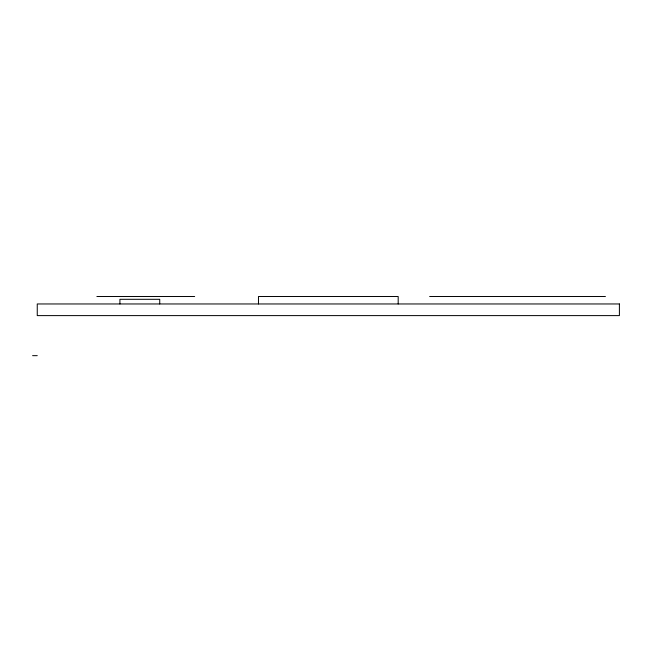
<?xml version="1.0" encoding="UTF-8"?>
<svg xmlns="http://www.w3.org/2000/svg" width="652" height="652" viewBox="0 0 652 652"><rect width="100%" height="100%" fill="white"/><g stroke="black" fill="none" stroke-linecap="round" stroke-linejoin="round"><path stroke-width="0.98" d="M96.871 296.513L194.671 296.513M429.644 296.513L605.431 296.513M32.6 355.658L37.254 355.658M398.185 303.962L398.185 296.513L258.469 296.513L258.469 303.962M159.74 303.962L159.74 299.309L119.919 299.309L119.919 303.962M619.4 303.962L37.254 303.962L37.254 315.609L619.4 315.609L619.4 303.962"/></g></svg>
